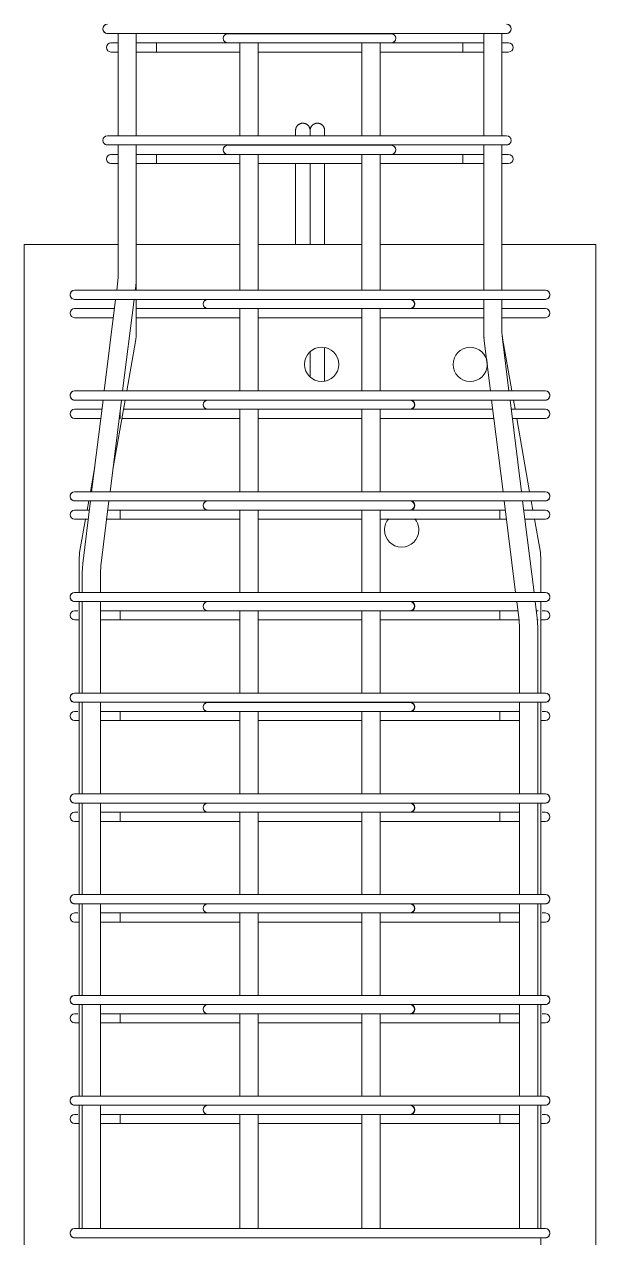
# Model space of a CAD drawing. Header units: millimetres. Extents: x -5408 to 3643, y -1561 to 6809.
# Drawn here: x -902 to -402, y 2170 to 3233 of the extents above; entities that cross this region are included whole.
import ezdxf

# ---------------------------------------------------------------- set-up
doc = ezdxf.new("R2010")
doc.units = ezdxf.units.MM
for name, color, linetype, lineweight in [('A-GENM', 13, 'Continuous', 18), ('S-COLS', 52, 'Continuous', 18), ('S-RBAR', 171, 'Continuous', 18)]:
    doc.layers.add(name, color=color, linetype=linetype, lineweight=lineweight)

# ---------------------------------------------------------------- blocks, each defined once
blk = doc.blocks.new('12_7Ø_ Lifting Insert_COLUMN - 12_9Ø Lifting insert-1653057-Elevation Right 1')
at = {"layer": 'A-GENM'}
for p, q in [((6361.3, 3139.3), (6361.3, 3139.4)), ((6361.3, 3138.9), (6361.3, 3139)), ((6361.3, 3138.4), (6361.3, 3138.6)), ((6361.3, 3137.9), (6361.3, 3138)), ((6361.3, 3137.3), (6361.3, 3137.5)), ((6361.3, 3136.6), (6361.3, 3136.8)), ((6361.3, 3135.8), (6361.3, 3136)), ((6361.3, 3110), (6361.3, 3110.9)), ((6361.3, 3108.2), (6361.3, 3109.5)), ((6361.3, 3106.3), (6361.3, 3107.6)), ((6361.3, 3104.4), (6361.3, 3105.7)), ((6361.3, 3102.5), (6361.3, 3103.8)), ((6361.3, 3100.5), (6361.3, 3101.9)), ((6361.3, 3098.5), (6361.3, 3099.9)), ((6361.3, 3096.6), (6361.3, 3098)), ((6361.3, 3094.6), (6361.3, 3096)), ((6348.6, 3090), (6348.6, 3040)), ((6361.3, 3040), (6361.3, 3090)), ((6361.3, 2924.7), (6361.3, 2945.3))]:
    blk.add_line(p, q, dxfattribs=at)
at = {"layer": 'A-GENM', "flags": 128}
for points in [[(6348.6, 3140), (6348.6, 3140.3), (6348.6, 3140.5), (6348.6, 3140.8), (6348.7, 3141), (6348.7, 3141.3), (6348.8, 3141.5), (6348.8, 3141.8), (6348.9, 3142), (6349, 3142.2), (6349.1, 3142.5), (6349.2, 3142.7), (6349.3, 3142.9), (6349.4, 3143.2), (6349.6, 3143.4), (6349.7, 3143.6), (6349.9, 3143.8), (6350, 3144), (6350.2, 3144.2), (6350.3, 3144.4), (6350.5, 3144.6), (6350.7, 3144.7), (6350.9, 3144.9), (6351.1, 3145.1), (6351.3, 3145.2), (6351.5, 3145.3), (6351.7, 3145.5), (6352, 3145.6), (6352.2, 3145.7), (6352.4, 3145.8), (6352.6, 3145.9), (6352.9, 3146), (6353.1, 3146.1), (6353.4, 3146.2), (6353.6, 3146.2), (6353.9, 3146.3), (6354.1, 3146.3), (6354.4, 3146.3), (6354.6, 3146.3), (6354.9, 3146.3), (6355.1, 3146.3), (6355.4, 3146.3), (6355.6, 3146.3), (6355.9, 3146.3), (6356.1, 3146.2), (6356.4, 3146.2), (6356.6, 3146.1), (6356.9, 3146), (6357.1, 3146), (6357.4, 3145.9), (6357.6, 3145.8), (6357.8, 3145.7), (6358, 3145.5), (6358.3, 3145.4), (6358.5, 3145.3), (6358.7, 3145.1), (6358.9, 3145), (6359.1, 3144.8), (6359.3, 3144.6), (6359.5, 3144.5), (6359.6, 3144.3), (6359.8, 3144.1), (6360, 3143.9), (6360.1, 3143.7), (6360.3, 3143.5), (6360.4, 3143.3), (6360.5, 3143.1), (6360.6, 3142.8), (6360.7, 3142.6), (6360.8, 3142.4), (6360.9, 3142.1), (6361, 3141.9), (6361.1, 3141.6), (6361.1, 3141.4), (6361.2, 3141.1), (6361.2, 3140.9), (6361.3, 3140.6), (6361.3, 3140.4), (6361.3, 3140.1), (6361.3, 3140)], [(6348.6, 3135.2), (6348.6, 3135.8), (6348.6, 3136.6), (6348.6, 3137.3), (6348.6, 3137.9), (6348.6, 3138.4), (6348.6, 3138.9), (6348.6, 3139.3), (6348.6, 3139.6), (6348.6, 3139.8), (6348.6, 3139.9), (6348.6, 3140), (6348.6, 3140)], [(6348.6, 3140), (6348.6, 3140), (6348.6, 3139.8), (6348.6, 3139.6), (6348.6, 3139.4), (6348.6, 3139), (6348.6, 3138.6), (6348.6, 3138.1), (6348.6, 3137.5), (6348.6, 3136.8), (6348.6, 3136.1), (6348.6, 3135.2)], [(6361.3, 3139.6), (6361.3, 3139.8), (6361.3, 3139.9)], [(6348.6, 3090), (6348.6, 3092), (6348.6, 3094), (6348.6, 3096), (6348.6, 3098), (6348.6, 3099.9), (6348.6, 3101.9), (6348.6, 3103.8), (6348.6, 3105.7), (6348.6, 3107.6), (6348.6, 3109.5), (6348.6, 3110.9)], [(6348.6, 3110.9), (6348.6, 3110), (6348.6, 3108.1), (6348.6, 3106.2), (6348.6, 3104.3), (6348.6, 3102.4), (6348.6, 3100.5), (6348.6, 3098.5), (6348.6, 3096.5), (6348.6, 3094.5), (6348.6, 3092.5), (6348.6, 3090.5), (6348.6, 3090)], [(6361.3, 3090), (6361.3, 3092), (6361.3, 3094)]]:
    blk.add_lwpolyline(points, dxfattribs=at)
blk = doc.blocks.new('12_7Ø_ Lifting Insert_COLUMN - 12_9Ø Lifting insert-1653171-Elevation Right 1')
at = {"layer": 'A-GENM'}
for p, q in [((6361.3, 3140), (6361.3, 3140)), ((6361.3, 3139.6), (6361.3, 3139.4)), ((6361.3, 3139.3), (6361.3, 3139)), ((6361.3, 3138.9), (6361.3, 3138.6)), ((6361.3, 3138.4), (6361.3, 3138.1)), ((6361.3, 3137.9), (6361.3, 3137.5)), ((6361.3, 3137.3), (6361.3, 3136.8)), ((6361.3, 3136.6), (6361.3, 3136.1)), ((6361.3, 3135.8), (6361.3, 3135.2)), ((6361.3, 3110), (6361.3, 3109.5)), ((6361.3, 3108.1), (6361.3, 3107.7)), ((6361.3, 3106.2), (6361.3, 3105.8)), ((6361.3, 3104.3), (6361.3, 3103.9)), ((6361.3, 3102.4), (6361.3, 3101.9)), ((6361.3, 3100.5), (6361.3, 3100)), ((6361.3, 3098.5), (6361.3, 3098)), ((6361.3, 3090), (6361.3, 3040)), ((6374, 3040), (6374, 3090)), ((6361.3, 2945.3), (6361.3, 2924.7)), ((6374, 2920.7), (6374, 2949.3))]:
    blk.add_line(p, q, dxfattribs=at)
at = {"layer": 'A-GENM', "flags": 128}
for points in [[(6361.3, 3140), (6361.3, 3140.3), (6361.3, 3140.5), (6361.3, 3140.8), (6361.4, 3141), (6361.4, 3141.3), (6361.5, 3141.5), (6361.5, 3141.8), (6361.6, 3142), (6361.7, 3142.2), (6361.8, 3142.5), (6361.9, 3142.7), (6362, 3142.9), (6362.1, 3143.2), (6362.3, 3143.4), (6362.4, 3143.6), (6362.6, 3143.8), (6362.7, 3144), (6362.9, 3144.2), (6363, 3144.4), (6363.2, 3144.6), (6363.4, 3144.7), (6363.6, 3144.9), (6363.8, 3145.1), (6364, 3145.2), (6364.2, 3145.3), (6364.4, 3145.5), (6364.7, 3145.6), (6364.9, 3145.7), (6365.1, 3145.8), (6365.3, 3145.9), (6365.6, 3146), (6365.8, 3146.1), (6366.1, 3146.2), (6366.3, 3146.2), (6366.6, 3146.3), (6366.8, 3146.3), (6367.1, 3146.3), (6367.3, 3146.3), (6367.6, 3146.3), (6367.8, 3146.3), (6368.1, 3146.3), (6368.3, 3146.3), (6368.6, 3146.3), (6368.8, 3146.2), (6369.1, 3146.2), (6369.3, 3146.1), (6369.6, 3146), (6369.8, 3146), (6370.1, 3145.9), (6370.3, 3145.8), (6370.5, 3145.7), (6370.7, 3145.5), (6371, 3145.4), (6371.2, 3145.3), (6371.4, 3145.1), (6371.6, 3145), (6371.8, 3144.8), (6372, 3144.6), (6372.2, 3144.5), (6372.3, 3144.3), (6372.5, 3144.1), (6372.7, 3143.9), (6372.8, 3143.7), (6373, 3143.5), (6373.1, 3143.3), (6373.2, 3143.1), (6373.3, 3142.8), (6373.4, 3142.6), (6373.5, 3142.4), (6373.6, 3142.1), (6373.7, 3141.9), (6373.8, 3141.6), (6373.8, 3141.4), (6373.9, 3141.1), (6373.9, 3140.9), (6374, 3140.6), (6374, 3140.4), (6374, 3140.1), (6374, 3140)], [(6361.3, 3139.9), (6361.3, 3140), (6361.3, 3140)], [(6374, 3135.2), (6374, 3135.8), (6374, 3136.6), (6374, 3137.3), (6374, 3137.9), (6374, 3138.4), (6374, 3138.9), (6374, 3139.3), (6374, 3139.6), (6374, 3139.8), (6374, 3139.9), (6374, 3140), (6374, 3140)], [(6374, 3140), (6374, 3140), (6374, 3139.8), (6374, 3139.6), (6374, 3139.4), (6374, 3139), (6374, 3138.6), (6374, 3138.1), (6374, 3137.5), (6374, 3136.8), (6374, 3136.1), (6374, 3135.2)], [(6374, 3090), (6374, 3092), (6374, 3094), (6374, 3096), (6374, 3098), (6374, 3099.9), (6374, 3101.9), (6374, 3103.8), (6374, 3105.7), (6374, 3107.6), (6374, 3109.5), (6374, 3110.9)], [(6374, 3110.9), (6374, 3110), (6374, 3108.1), (6374, 3106.2), (6374, 3104.3), (6374, 3102.4), (6374, 3100.5), (6374, 3098.5), (6374, 3096.5), (6374, 3094.5), (6374, 3092.5), (6374, 3090.5), (6374, 3090)], [(6361.3, 3096.5), (6361.3, 3094.5), (6361.3, 3092.5), (6361.3, 3090.5), (6361.3, 3090)]]:
    blk.add_lwpolyline(points, dxfattribs=at)

msp = doc.modelspace()

# ---------------------------------------------------------------- linework, layer by layer
at = {"layer": 'S-COLS'}
for p, q in [((-901.93987, 3040), (-819.93987, 3040)), ((-901.93987, -340), (-901.93987, 3040)), ((-803.93987, 3040), (-713.33987, 3040)), ((-697.33987, 3040), (-606.53987, 3040)), ((-590.53987, 3040), (-499.93987, 3040)), ((-483.93987, 3040), (-401.93987, 3040)), ((-401.93987, -340), (-401.93987, 3040))]:
    msp.add_line(p, q, dxfattribs=at)
for centre, start, end in [((-641.73987, 2935), 0, 180), ((-511.73987, 2935), 4.04565516, 180), ((-641.73987, 2935), 180, 0), ((-511.73987, 2935), 180, 358.52378098), ((-571.73987, 2790), 139.43464727, 180), ((-571.73987, 2790), 0, 40.56535273), ((-571.73987, 2790), 180, 0)]:
    msp.add_arc(centre, 15, start, end, dxfattribs=at)
at = {"layer": 'S-RBAR'}
for p, q in [((-809.18987, 3224.98611), (-829.18987, 3224.98611)), ((-819.93987, 3135.23264), (-819.93987, 3224.98611)), ((-809.18987, 3224.98611), (-499.93987, 3224.98611)), ((-803.93987, 3135.23264), (-803.93987, 3224.98611)), ((-703.83388, 3224.68167), (-723.83388, 3224.68167)), ((-703.83388, 3224.68167), (-600.88009, 3224.68167)), ((-580.88009, 3224.68167), (-600.88009, 3224.68167)), ((-479.93987, 3224.98611), (-499.93987, 3224.98611)), ((-499.93987, 3135.23264), (-499.93987, 3224.98611)), ((-483.93987, 3135.23264), (-483.93987, 3224.98611)), ((-826.08773, 3216.68167), (-820.22987, 3216.68167)), ((-786.28874, 3216.68167), (-803.93987, 3216.68167)), ((-786.28874, 3216.68167), (-786.28874, 3208.68167)), ((-786.28874, 3216.68167), (-723.83388, 3216.68167)), ((-703.83388, 3216.68167), (-723.83388, 3216.68167)), ((-713.33987, 3135.23264), (-713.33987, 3216.68167)), ((-703.83388, 3216.68167), (-600.88009, 3216.68167)), ((-697.33987, 3135.23264), (-697.33987, 3216.68167)), ((-606.53987, 3135.23264), (-606.53987, 3216.68167)), ((-580.88009, 3216.68167), (-600.88009, 3216.68167)), ((-590.53987, 3135.23264), (-590.53987, 3216.68167)), ((-580.88009, 3216.68167), (-518.07169, 3216.68167)), ((-499.93987, 3216.68167), (-518.07169, 3216.68167)), ((-518.07169, 3216.68167), (-518.07169, 3208.68167)), ((-483.77364, 3216.68167), (-478.2727, 3216.68167)), ((-826.08773, 3208.68167), (-820.22987, 3208.68167)), ((-786.28874, 3208.68167), (-803.93987, 3208.68167)), ((-786.28874, 3208.68167), (-713.33987, 3208.68167)), ((-697.33987, 3208.68167), (-606.53987, 3208.68167)), ((-590.53987, 3208.68167), (-518.07169, 3208.68167)), ((-499.93987, 3208.68167), (-518.07169, 3208.68167)), ((-483.88841, 3208.68167), (-478.2727, 3208.68167)), ((-809.18987, 3135.23264), (-829.18987, 3135.23264)), ((-809.18987, 3127.23264), (-829.18987, 3127.23264)), ((-819.93987, 3011.45708), (-819.93987, 3127.23264)), ((-809.18987, 3135.23264), (-499.93987, 3135.23264)), ((-809.18987, 3127.23264), (-499.93987, 3127.23264)), ((-803.93987, 3011.45708), (-803.93987, 3127.23264)), ((-703.83388, 3126.94522), (-723.83388, 3126.94522)), ((-703.83388, 3126.94522), (-600.88009, 3126.94522)), ((-580.88009, 3126.94522), (-600.88009, 3126.94522)), ((-479.93987, 3135.23264), (-499.93987, 3135.23264)), ((-479.93987, 3127.23264), (-499.93987, 3127.23264)), ((-499.93987, 3000), (-499.93987, 3127.23264)), ((-483.93987, 3000), (-483.93987, 3127.23264)), ((-826.08773, 3118.94522), (-820.22987, 3118.94522)), ((-786.28874, 3118.94522), (-803.93987, 3118.94522)), ((-786.28874, 3118.94522), (-786.28874, 3110.94522)), ((-786.28874, 3118.94522), (-723.83388, 3118.94522)), ((-703.83388, 3118.94522), (-723.83388, 3118.94522)), ((-713.33987, 3000), (-713.33987, 3118.94522)), ((-703.83388, 3118.94522), (-600.88009, 3118.94522)), ((-697.33987, 3000), (-697.33987, 3118.94522)), ((-606.53987, 3000), (-606.53987, 3118.94522)), ((-580.88009, 3118.94522), (-600.88009, 3118.94522)), ((-590.53987, 3000), (-590.53987, 3118.94522)), ((-580.88009, 3118.94522), (-518.07169, 3118.94522)), ((-499.93987, 3118.94522), (-518.07169, 3118.94522)), ((-518.07169, 3118.94522), (-518.07169, 3110.94522)), ((-483.77364, 3118.94522), (-478.2727, 3118.94522)), ((-826.08773, 3110.94522), (-820.22987, 3110.94522)), ((-786.28874, 3110.94522), (-803.93987, 3110.94522)), ((-786.28874, 3110.94522), (-713.33987, 3110.94522)), ((-697.33987, 3110.94522), (-606.53987, 3110.94522)), ((-590.53987, 3110.94522), (-518.07169, 3110.94522)), ((-499.93987, 3110.94522), (-518.07169, 3110.94522)), ((-483.88841, 3110.94522), (-478.2727, 3110.94522)), ((-820.3081, 3005.50095), (-819.94131, 3011.08246)), ((-819.94131, 3011.08246), (-819.93987, 3011.45708)), ((-804.18545, 3007.48922), (-803.93987, 3011.45708)), ((-803.93987, 3000), (-803.93987, 3011.45708)), ((-837.93987, 3000), (-857.93987, 3000)), ((-837.93987, 3000), (-465.93987, 3000)), ((-820.99397, 3000), (-820.3081, 3005.50095)), ((-804.87008, 3000), (-804.43103, 3003.52136)), ((-804.43103, 3003.52136), (-804.18545, 3007.48922)), ((-445.93987, 3000), (-465.93987, 3000)), ((-837.93987, 2992), (-857.93987, 2992)), ((-837.93987, 2992), (-465.93987, 2992)), ((-831.99716, 2911.75), (-821.99143, 2992)), ((-815.87327, 2911.75), (-805.86754, 2992)), ((-803.93987, 2963.50462), (-803.93987, 2992)), ((-721.33388, 2991.93359), (-741.33388, 2991.93359)), ((-721.33388, 2991.93359), (-584.55124, 2991.93359)), ((-564.55124, 2991.93359), (-584.55124, 2991.93359)), ((-499.93987, 2963.49947), (-499.93987, 2992)), ((-483.93987, 2963.49947), (-483.93987, 2992)), ((-445.93987, 2992), (-465.93987, 2992)), ((-857.93987, 2983.93359), (-852.082, 2983.93359)), ((-822.99716, 2983.93359), (-852.082, 2983.93359)), ((-803.93987, 2983.93359), (-741.33388, 2983.93359)), ((-721.33388, 2983.93359), (-741.33388, 2983.93359)), ((-721.33388, 2983.93359), (-584.55124, 2983.93359)), ((-713.33987, 2911.75), (-713.33987, 2983.93359)), ((-697.33987, 2911.75), (-697.33987, 2983.93359)), ((-606.53987, 2911.75), (-606.53987, 2983.93359)), ((-590.53987, 2911.75), (-590.53987, 2983.93359)), ((-564.55124, 2983.93359), (-584.55124, 2983.93359)), ((-564.55124, 2983.93359), (-499.93987, 2983.93359)), ((-451.79773, 2983.93359), (-483.93987, 2983.93359)), ((-451.79773, 2983.93359), (-445.93987, 2983.93359)), ((-857.93987, 2975.93359), (-852.082, 2975.93359)), ((-823.99462, 2975.93359), (-852.082, 2975.93359)), ((-803.93987, 2975.93359), (-713.33987, 2975.93359)), ((-697.33987, 2975.93359), (-606.53987, 2975.93359)), ((-590.53987, 2975.93359), (-499.93987, 2975.93359)), ((-451.79773, 2975.93359), (-483.93987, 2975.93359)), ((-451.79773, 2975.93359), (-445.93987, 2975.93359)), ((-499.69428, 2959.53161), (-499.93987, 2963.49947)), ((-499.4487, 2955.56375), (-499.69428, 2959.53161)), ((-493.98591, 2911.75), (-499.4487, 2955.56375)), ((-483.93842, 2963.12485), (-483.93987, 2963.49947)), ((-483.57163, 2957.54333), (-483.93842, 2963.12485)), ((-477.86203, 2911.75), (-483.57163, 2957.54333)), ((-475.30778, 2911.75), (-483.45371, 2957.94787)), ((-812.32512, 2911.75), (-804.66909, 2955.1695)), ((-837.93987, 2911.75), (-857.93987, 2911.75)), ((-837.93987, 2903.75), (-857.93987, 2903.75)), ((-843.00034, 2823.5), (-832.99461, 2903.75)), ((-837.93987, 2911.75), (-465.93987, 2911.75)), ((-837.93987, 2903.75), (-465.93987, 2903.75)), ((-826.87646, 2823.5), (-816.87073, 2903.75)), ((-824.43926, 2843.04733), (-813.73574, 2903.75)), ((-721.33388, 2903.68359), (-741.33388, 2903.68359)), ((-721.33388, 2903.68359), (-584.55124, 2903.68359)), ((-564.55124, 2903.68359), (-584.55124, 2903.68359)), ((-482.98272, 2823.5), (-492.98846, 2903.75)), ((-466.85884, 2823.5), (-476.86457, 2903.75)), ((-472.47484, 2895.68359), (-473.89717, 2903.75)), ((-445.93987, 2911.75), (-465.93987, 2911.75)), ((-445.93987, 2903.75), (-465.93987, 2903.75)), ((-857.93987, 2895.68359), (-852.082, 2895.68359)), ((-834.00035, 2895.68359), (-852.082, 2895.68359)), ((-818.14088, 2893.5629), (-818.14088, 2887.68359)), ((-815.15806, 2895.68359), (-741.33388, 2895.68359)), ((-721.33388, 2895.68359), (-741.33388, 2895.68359)), ((-721.33388, 2895.68359), (-584.55124, 2895.68359)), ((-713.33987, 2823.5), (-713.33987, 2895.68359)), ((-697.33987, 2823.5), (-697.33987, 2895.68359)), ((-606.53987, 2823.5), (-606.53987, 2895.68359)), ((-590.53987, 2823.5), (-590.53987, 2895.68359)), ((-564.55124, 2895.68359), (-584.55124, 2895.68359)), ((-564.55124, 2895.68359), (-491.98272, 2895.68359)), ((-451.79773, 2895.68359), (-475.85883, 2895.68359)), ((-451.79773, 2895.68359), (-445.93987, 2895.68359)), ((-857.93987, 2887.68359), (-852.082, 2887.68359)), ((-834.9978, 2887.68359), (-852.082, 2887.68359)), ((-818.14088, 2887.68359), (-818.87392, 2887.68359)), ((-816.56868, 2887.68359), (-713.33987, 2887.68359)), ((-697.33987, 2887.68359), (-606.53987, 2887.68359)), ((-590.53987, 2887.68359), (-490.98526, 2887.68359)), ((-451.79773, 2887.68359), (-474.86138, 2887.68359)), ((-459.74693, 2823.5), (-471.06422, 2887.68359)), ((-451.79773, 2887.68359), (-445.93987, 2887.68359)), ((-844.1328, 2823.5), (-840.26634, 2845.42783)), ((-837.93987, 2823.5), (-857.93987, 2823.5)), ((-837.93987, 2823.5), (-465.93987, 2823.5)), ((-445.93987, 2823.5), (-465.93987, 2823.5)), ((-837.93987, 2815.5), (-857.93987, 2815.5)), ((-857.93987, 2807.43359), (-852.082, 2807.43359)), ((-845.00353, 2807.43359), (-852.082, 2807.43359)), ((-850.84148, 2760.61093), (-843.9978, 2815.5)), ((-846.96575, 2807.43359), (-845.54342, 2815.5)), ((-837.93987, 2815.5), (-465.93987, 2815.5)), ((-834.96441, 2758.63135), (-827.87391, 2815.5)), ((-818.14088, 2807.43359), (-828.87965, 2807.43359)), ((-818.14088, 2807.43359), (-818.14088, 2799.43359)), ((-818.14088, 2807.43359), (-741.33388, 2807.43359)), ((-721.33388, 2815.43359), (-741.33388, 2815.43359)), ((-721.33388, 2807.43359), (-741.33388, 2807.43359)), ((-721.33388, 2815.43359), (-584.55124, 2815.43359)), ((-721.33388, 2807.43359), (-584.55124, 2807.43359)), ((-713.33987, 2804.95173), (-713.33987, 2807.43359)), ((-697.33987, 2804.95173), (-697.33987, 2807.43359)), ((-606.53987, 2804.95173), (-606.53987, 2807.43359)), ((-590.53987, 2804.95173), (-590.53987, 2807.43359)), ((-564.55124, 2815.43359), (-584.55124, 2815.43359)), ((-564.55124, 2807.43359), (-584.55124, 2807.43359)), ((-564.55124, 2807.43359), (-485.73886, 2807.43359)), ((-480.97953, 2807.43359), (-485.73886, 2807.43359)), ((-485.73886, 2807.43359), (-485.73886, 2799.43359)), ((-471.97954, 2735.25), (-481.98527, 2815.5)), ((-445.93987, 2815.5), (-465.93987, 2815.5)), ((-455.85565, 2735.25), (-465.86138, 2815.5)), ((-451.79773, 2807.43359), (-464.85565, 2807.43359)), ((-456.91398, 2807.43359), (-458.33631, 2815.5)), ((-451.79773, 2807.43359), (-445.93987, 2807.43359)), ((-857.93987, 2799.43359), (-852.082, 2799.43359)), ((-853.21064, 2772.01705), (-848.37636, 2799.43359)), ((-846.00099, 2799.43359), (-852.082, 2799.43359)), ((-818.14088, 2799.43359), (-829.87711, 2799.43359)), ((-818.14088, 2799.43359), (-713.33987, 2799.43359)), ((-713.33987, 2804.95173), (-713.33987, 2798.00581)), ((-713.33987, 2735.25), (-713.33987, 2798.00581)), ((-697.33987, 2804.95173), (-697.33987, 2798.00581)), ((-697.33987, 2799.43359), (-606.53987, 2799.43359)), ((-697.33987, 2735.25), (-697.33987, 2798.00581)), ((-606.53987, 2804.95173), (-606.53987, 2798.00581)), ((-606.53987, 2735.25), (-606.53987, 2798.00581)), ((-590.53987, 2804.95173), (-590.53987, 2798.00581)), ((-590.53987, 2799.43359), (-485.73886, 2799.43359)), ((-590.53987, 2735.25), (-590.53987, 2798.00581)), ((-479.98208, 2799.43359), (-485.73886, 2799.43359)), ((-451.79773, 2799.43359), (-463.85819, 2799.43359)), ((-450.66909, 2772.01705), (-455.50337, 2799.43359)), ((-451.79773, 2799.43359), (-445.93987, 2799.43359)), ((-853.93987, 2735.25), (-853.93987, 2763.68194)), ((-851.33265, 2752.67521), (-851.08706, 2756.64307)), ((-851.08706, 2756.64307), (-850.84148, 2760.61093)), ((-835.33265, 2752.67521), (-835.00883, 2758.26338)), ((-835.00883, 2758.26338), (-834.96441, 2758.63135)), ((-449.93987, 2735.25), (-449.93987, 2763.68194)), ((-851.33265, 2735.25), (-851.33265, 2752.67521)), ((-835.33265, 2735.25), (-835.33265, 2752.67521)), ((-837.93987, 2735.25), (-857.93987, 2735.25)), ((-837.93987, 2735.25), (-465.93987, 2735.25)), ((-445.93987, 2735.25), (-465.93987, 2735.25)), ((-837.93987, 2727.25), (-857.93987, 2727.25)), ((-853.93987, 2647), (-853.93987, 2727.25)), ((-851.33265, 2647), (-851.33265, 2727.25)), ((-837.93987, 2727.25), (-465.93987, 2727.25)), ((-835.33265, 2647), (-835.33265, 2727.25)), ((-721.33388, 2727.18359), (-741.33388, 2727.18359)), ((-721.33388, 2727.18359), (-584.55124, 2727.18359)), ((-564.55124, 2727.18359), (-584.55124, 2727.18359)), ((-468.91532, 2710.67374), (-470.98208, 2727.25)), ((-445.93987, 2727.25), (-465.93987, 2727.25)), ((-453.03825, 2712.65332), (-454.8582, 2727.25)), ((-449.93987, 2647), (-449.93987, 2727.25)), ((-857.93987, 2719.18359), (-855.13193, 2719.18359)), ((-857.93987, 2711.18359), (-854.25089, 2711.18359)), ((-818.14088, 2719.18359), (-835.33265, 2719.18359)), ((-818.14088, 2711.18359), (-835.33265, 2711.18359)), ((-818.14088, 2719.18359), (-818.14088, 2711.18359)), ((-818.14088, 2719.18359), (-741.33388, 2719.18359)), ((-818.14088, 2711.18359), (-713.33987, 2711.18359)), ((-721.33388, 2719.18359), (-741.33388, 2719.18359)), ((-721.33388, 2719.18359), (-584.55124, 2719.18359)), ((-713.33987, 2647), (-713.33987, 2719.18359)), ((-697.33987, 2647), (-697.33987, 2719.18359)), ((-697.33987, 2711.18359), (-606.53987, 2711.18359)), ((-606.53987, 2647), (-606.53987, 2719.18359)), ((-590.53987, 2647), (-590.53987, 2719.18359)), ((-590.53987, 2711.18359), (-485.73886, 2711.18359)), ((-564.55124, 2719.18359), (-584.55124, 2719.18359)), ((-564.55124, 2719.18359), (-485.73886, 2719.18359)), ((-469.97635, 2719.18359), (-485.73886, 2719.18359)), ((-485.73886, 2719.18359), (-485.73886, 2711.18359)), ((-468.97889, 2711.18359), (-485.73886, 2711.18359)), ((-452.36144, 2719.18359), (-453.85246, 2719.18359)), ((-452.79267, 2708.68546), (-453.03825, 2712.65332)), ((-452.36144, 2711.18359), (-452.94729, 2711.18359)), ((-449.62884, 2711.18359), (-445.93987, 2711.18359)), ((-448.7478, 2719.18359), (-445.93987, 2719.18359)), ((-468.8709, 2710.30577), (-468.91532, 2710.67374)), ((-468.54708, 2704.7176), (-468.8709, 2710.30577)), ((-468.54708, 2647), (-468.54708, 2704.7176)), ((-452.54708, 2704.7176), (-452.79267, 2708.68546)), ((-452.54708, 2647), (-452.54708, 2704.7176)), ((-837.93987, 2647), (-857.93987, 2647)), ((-837.93987, 2639), (-857.93987, 2639)), ((-853.93987, 2558.75), (-853.93987, 2639)), ((-851.33265, 2558.75), (-851.33265, 2639)), ((-837.93987, 2647), (-465.93987, 2647)), ((-837.93987, 2639), (-465.93987, 2639)), ((-835.33265, 2558.75), (-835.33265, 2639)), ((-721.33388, 2638.93359), (-741.33388, 2638.93359)), ((-721.33388, 2638.93359), (-584.55124, 2638.93359)), ((-564.55124, 2638.93359), (-584.55124, 2638.93359)), ((-468.54708, 2558.75), (-468.54708, 2639)), ((-445.93987, 2647), (-465.93987, 2647)), ((-445.93987, 2639), (-465.93987, 2639)), ((-452.54708, 2558.75), (-452.54708, 2639)), ((-449.93987, 2558.75), (-449.93987, 2639)), ((-857.93987, 2630.93359), (-855.13193, 2630.93359)), ((-818.14088, 2630.93359), (-835.33265, 2630.93359)), ((-818.14088, 2630.93359), (-818.14088, 2622.93359)), ((-818.14088, 2630.93359), (-741.33388, 2630.93359)), ((-721.33388, 2630.93359), (-741.33388, 2630.93359)), ((-721.33388, 2630.93359), (-584.55124, 2630.93359)), ((-713.33987, 2558.75), (-713.33987, 2630.93359)), ((-697.33987, 2558.75), (-697.33987, 2630.93359)), ((-606.53987, 2558.75), (-606.53987, 2630.93359)), ((-590.53987, 2558.75), (-590.53987, 2630.93359)), ((-564.55124, 2630.93359), (-584.55124, 2630.93359)), ((-564.55124, 2630.93359), (-485.73886, 2630.93359)), ((-468.54708, 2630.93359), (-485.73886, 2630.93359)), ((-485.73886, 2630.93359), (-485.73886, 2622.93359)), ((-448.7478, 2630.93359), (-445.93987, 2630.93359)), ((-857.93987, 2622.93359), (-854.25089, 2622.93359)), ((-818.14088, 2622.93359), (-835.33265, 2622.93359)), ((-818.14088, 2622.93359), (-713.33987, 2622.93359)), ((-697.33987, 2622.93359), (-606.53987, 2622.93359)), ((-590.53987, 2622.93359), (-485.73886, 2622.93359)), ((-468.54708, 2622.93359), (-485.73886, 2622.93359)), ((-449.62884, 2622.93359), (-445.93987, 2622.93359)), ((-837.93987, 2558.75), (-857.93987, 2558.75)), ((-837.93987, 2558.75), (-465.93987, 2558.75)), ((-445.93987, 2558.75), (-465.93987, 2558.75)), ((-837.93987, 2550.75), (-857.93987, 2550.75)), ((-857.93987, 2542.68359), (-855.13193, 2542.68359)), ((-853.93987, 2470.5), (-853.93987, 2550.75)), ((-851.33265, 2470.5), (-851.33265, 2550.75)), ((-837.93987, 2550.75), (-465.93987, 2550.75)), ((-835.33265, 2470.5), (-835.33265, 2550.75)), ((-818.14088, 2542.68359), (-835.33265, 2542.68359)), ((-818.14088, 2542.68359), (-818.14088, 2534.68359)), ((-818.14088, 2542.68359), (-741.33388, 2542.68359)), ((-721.33388, 2550.68359), (-741.33388, 2550.68359)), ((-721.33388, 2542.68359), (-741.33388, 2542.68359)), ((-721.33388, 2550.68359), (-584.55124, 2550.68359)), ((-721.33388, 2542.68359), (-584.55124, 2542.68359)), ((-713.33987, 2470.5), (-713.33987, 2542.68359)), ((-697.33987, 2470.5), (-697.33987, 2542.68359)), ((-606.53987, 2470.5), (-606.53987, 2542.68359)), ((-590.53987, 2470.5), (-590.53987, 2542.68359)), ((-564.55124, 2550.68359), (-584.55124, 2550.68359)), ((-564.55124, 2542.68359), (-584.55124, 2542.68359)), ((-564.55124, 2542.68359), (-485.73886, 2542.68359)), ((-468.54708, 2542.68359), (-485.73886, 2542.68359)), ((-485.73886, 2542.68359), (-485.73886, 2534.68359)), ((-468.54708, 2470.5), (-468.54708, 2550.75)), ((-445.93987, 2550.75), (-465.93987, 2550.75)), ((-452.54708, 2470.5), (-452.54708, 2550.75)), ((-449.93987, 2470.5), (-449.93987, 2550.75)), ((-448.7478, 2542.68359), (-445.93987, 2542.68359)), ((-857.93987, 2534.68359), (-854.25089, 2534.68359)), ((-818.14088, 2534.68359), (-835.33265, 2534.68359)), ((-818.14088, 2534.68359), (-713.33987, 2534.68359)), ((-697.33987, 2534.68359), (-606.53987, 2534.68359)), ((-590.53987, 2534.68359), (-485.73886, 2534.68359)), ((-468.54708, 2534.68359), (-485.73886, 2534.68359)), ((-449.62884, 2534.68359), (-445.93987, 2534.68359)), ((-837.93987, 2470.5), (-857.93987, 2470.5)), ((-837.93987, 2470.5), (-465.93987, 2470.5)), ((-445.93987, 2470.5), (-465.93987, 2470.5)), ((-837.93987, 2462.5), (-857.93987, 2462.5)), ((-853.93987, 2382.25), (-853.93987, 2462.5)), ((-851.33265, 2382.25), (-851.33265, 2462.5)), ((-837.93987, 2462.5), (-465.93987, 2462.5)), ((-835.33265, 2382.25), (-835.33265, 2462.5)), ((-721.33388, 2462.43359), (-741.33388, 2462.43359)), ((-721.33388, 2462.43359), (-584.55124, 2462.43359)), ((-564.55124, 2462.43359), (-584.55124, 2462.43359)), ((-468.54708, 2382.25), (-468.54708, 2462.5)), ((-445.93987, 2462.5), (-465.93987, 2462.5)), ((-452.54708, 2382.25), (-452.54708, 2462.5)), ((-449.93987, 2382.25), (-449.93987, 2462.5)), ((-857.93987, 2454.43359), (-855.13193, 2454.43359)), ((-857.93987, 2446.43359), (-854.25089, 2446.43359)), ((-818.14088, 2454.43359), (-835.33265, 2454.43359)), ((-818.14088, 2446.43359), (-835.33265, 2446.43359)), ((-818.14088, 2454.43359), (-818.14088, 2446.43359)), ((-818.14088, 2454.43359), (-741.33388, 2454.43359)), ((-818.14088, 2446.43359), (-713.33987, 2446.43359)), ((-721.33388, 2454.43359), (-741.33388, 2454.43359)), ((-721.33388, 2454.43359), (-584.55124, 2454.43359)), ((-713.33987, 2382.25), (-713.33987, 2454.43359)), ((-697.33987, 2382.25), (-697.33987, 2454.43359)), ((-697.33987, 2446.43359), (-606.53987, 2446.43359)), ((-606.53987, 2382.25), (-606.53987, 2454.43359)), ((-590.53987, 2382.25), (-590.53987, 2454.43359)), ((-590.53987, 2446.43359), (-485.73886, 2446.43359)), ((-564.55124, 2454.43359), (-584.55124, 2454.43359)), ((-564.55124, 2454.43359), (-485.73886, 2454.43359)), ((-468.54708, 2454.43359), (-485.73886, 2454.43359)), ((-485.73886, 2454.43359), (-485.73886, 2446.43359)), ((-468.54708, 2446.43359), (-485.73886, 2446.43359)), ((-449.62884, 2446.43359), (-445.93987, 2446.43359)), ((-448.7478, 2454.43359), (-445.93987, 2454.43359)), ((-837.93987, 2382.25), (-857.93987, 2382.25)), ((-837.93987, 2382.25), (-465.93987, 2382.25)), ((-445.93987, 2382.25), (-465.93987, 2382.25)), ((-837.93987, 2374.25), (-857.93987, 2374.25)), ((-853.93987, 2294), (-853.93987, 2374.25)), ((-851.33265, 2294), (-851.33265, 2374.25)), ((-837.93987, 2374.25), (-465.93987, 2374.25)), ((-835.33265, 2294), (-835.33265, 2374.25)), ((-721.33388, 2374.18359), (-741.33388, 2374.18359)), ((-721.33388, 2374.18359), (-584.55124, 2374.18359)), ((-564.55124, 2374.18359), (-584.55124, 2374.18359)), ((-468.54708, 2294), (-468.54708, 2374.25)), ((-445.93987, 2374.25), (-465.93987, 2374.25)), ((-452.54708, 2294), (-452.54708, 2374.25)), ((-449.93987, 2294), (-449.93987, 2374.25)), ((-857.93987, 2366.18359), (-855.13193, 2366.18359)), ((-818.14088, 2366.18359), (-835.33265, 2366.18359)), ((-818.14088, 2366.18359), (-818.14088, 2358.18359)), ((-818.14088, 2366.18359), (-741.33388, 2366.18359)), ((-721.33388, 2366.18359), (-741.33388, 2366.18359)), ((-721.33388, 2366.18359), (-584.55124, 2366.18359)), ((-713.33987, 2294), (-713.33987, 2366.18359)), ((-697.33987, 2294), (-697.33987, 2366.18359)), ((-606.53987, 2294), (-606.53987, 2366.18359)), ((-590.53987, 2294), (-590.53987, 2366.18359)), ((-564.55124, 2366.18359), (-584.55124, 2366.18359)), ((-564.55124, 2366.18359), (-485.73886, 2366.18359)), ((-468.54708, 2366.18359), (-485.73886, 2366.18359)), ((-485.73886, 2366.18359), (-485.73886, 2358.18359)), ((-448.7478, 2366.18359), (-445.93987, 2366.18359)), ((-857.93987, 2358.18359), (-854.25089, 2358.18359)), ((-818.14088, 2358.18359), (-835.33265, 2358.18359)), ((-818.14088, 2358.18359), (-713.33987, 2358.18359)), ((-697.33987, 2358.18359), (-606.53987, 2358.18359)), ((-590.53987, 2358.18359), (-485.73886, 2358.18359)), ((-468.54708, 2358.18359), (-485.73886, 2358.18359)), ((-449.62884, 2358.18359), (-445.93987, 2358.18359)), ((-837.93987, 2294), (-857.93987, 2294)), ((-837.93987, 2286), (-857.93987, 2286)), ((-853.93987, 2177.93359), (-853.93987, 2286)), ((-851.33265, 2177.93359), (-851.33265, 2286)), ((-837.93987, 2294), (-465.93987, 2294)), ((-837.93987, 2286), (-465.93987, 2286)), ((-835.33265, 2177.93359), (-835.33265, 2286)), ((-721.33388, 2285.93359), (-741.33388, 2285.93359)), ((-721.33388, 2285.93359), (-584.55124, 2285.93359)), ((-564.55124, 2285.93359), (-584.55124, 2285.93359)), ((-468.54708, 2177.93359), (-468.54708, 2286)), ((-445.93987, 2294), (-465.93987, 2294)), ((-445.93987, 2286), (-465.93987, 2286)), ((-452.54708, 2177.93359), (-452.54708, 2286)), ((-449.93987, 2177.93359), (-449.93987, 2286)), ((-857.93987, 2277.93359), (-855.13193, 2277.93359)), ((-818.14088, 2277.93359), (-835.33265, 2277.93359)), ((-818.14088, 2277.93359), (-818.14088, 2269.93359)), ((-818.14088, 2277.93359), (-741.33388, 2277.93359)), ((-721.33388, 2277.93359), (-741.33388, 2277.93359)), ((-721.33388, 2277.93359), (-584.55124, 2277.93359)), ((-713.33987, 2177.93359), (-713.33987, 2277.93359)), ((-697.33987, 2177.93359), (-697.33987, 2277.93359)), ((-606.53987, 2177.93359), (-606.53987, 2277.93359)), ((-590.53987, 2177.93359), (-590.53987, 2277.93359)), ((-564.55124, 2277.93359), (-584.55124, 2277.93359)), ((-564.55124, 2277.93359), (-485.73886, 2277.93359)), ((-468.54708, 2277.93359), (-485.73886, 2277.93359)), ((-485.73886, 2277.93359), (-485.73886, 2269.93359)), ((-448.7478, 2277.93359), (-445.93987, 2277.93359)), ((-857.93987, 2269.93359), (-854.25089, 2269.93359)), ((-818.14088, 2269.93359), (-835.33265, 2269.93359)), ((-818.14088, 2269.93359), (-713.33987, 2269.93359)), ((-697.33987, 2269.93359), (-606.53987, 2269.93359)), ((-590.53987, 2269.93359), (-485.73886, 2269.93359)), ((-468.54708, 2269.93359), (-485.73886, 2269.93359)), ((-449.62884, 2269.93359), (-445.93987, 2269.93359)), ((-837.93987, 2177.93359), (-857.93987, 2177.93359)), ((-837.93987, 2169.93359), (-857.93987, 2169.93359)), ((-837.93987, 2177.93359), (-465.93987, 2177.93359)), ((-837.93987, 2169.93359), (-465.93987, 2169.93359)), ((-445.93987, 2177.93359), (-465.93987, 2177.93359)), ((-445.93987, 2169.93359), (-465.93987, 2169.93359)), ((-449.93987, 1986.10121), (-449.93987, 2169.93359))]:
    msp.add_line(p, q, dxfattribs=at)
for centre, radius, start, end in [((-829.18987, 3228.98611), 4, 90, 270), ((-829.18987, 3228.98611), 4, 120, 165), ((-829.18987, 3228.98611), 4, 120, 165), ((-479.93987, 3228.98611), 4, 270, 90), ((-479.93987, 3228.98611), 4, 15, 60), ((-829.18987, 3228.98611), 4, 195, 240), ((-829.18987, 3228.98611), 4, 195, 240), ((-829.18987, 3228.98611), 4, 255, 270), ((-829.18987, 3228.98611), 4, 255, 270), ((-723.83388, 3220.68167), 4, 90, 270), ((-723.83388, 3220.68167), 4, 120, 165), ((-723.83388, 3220.68167), 4, 120, 165), ((-580.88009, 3220.68167), 4, 270, 90), ((-580.88009, 3220.68167), 4, 15, 60), ((-479.93987, 3228.98611), 4, 270, 285), ((-479.93987, 3228.98611), 4, 300, 345), ((-826.08773, 3212.68167), 4, 90, 270), ((-723.83388, 3220.68167), 4, 195, 240), ((-723.83388, 3220.68167), 4, 195, 240), ((-723.83388, 3220.68167), 4, 255, 270), ((-723.83388, 3220.68167), 4, 255, 270), ((-580.88009, 3220.68167), 4, 270, 285), ((-580.88009, 3220.68167), 4, 300, 345), ((-478.2727, 3212.68167), 4, 270, 90), ((-829.18987, 3131.23264), 4, 90, 270), ((-829.18987, 3131.23264), 4, 120, 165), ((-829.18987, 3131.23264), 4, 120, 165), ((-829.18987, 3131.23264), 4, 195, 240), ((-829.18987, 3131.23264), 4, 195, 240), ((-829.18987, 3131.23264), 4, 255, 270), ((-829.18987, 3131.23264), 4, 255, 270), ((-723.83388, 3122.94522), 4, 90, 270), ((-723.83388, 3122.94522), 4, 120, 165), ((-723.83388, 3122.94522), 4, 120, 165), ((-580.88009, 3122.94522), 4, 270, 90), ((-580.88009, 3122.94522), 4, 15, 60), ((-479.93987, 3131.23264), 4, 270, 90), ((-479.93987, 3131.23264), 4, 270, 285), ((-479.93987, 3131.23264), 4, 15, 60), ((-479.93987, 3131.23264), 4, 300, 345), ((-826.08773, 3114.94522), 4, 90, 270), ((-723.83388, 3122.94522), 4, 195, 240), ((-723.83388, 3122.94522), 4, 195, 240), ((-723.83388, 3122.94522), 4, 255, 270), ((-723.83388, 3122.94522), 4, 255, 270), ((-580.88009, 3122.94522), 4, 270, 285), ((-580.88009, 3122.94522), 4, 300, 345), ((-478.2727, 3114.94522), 4, 270, 90), ((-857.93987, 2996), 4, 90, 270), ((-857.93987, 2996), 4, 120, 165), ((-857.93987, 2996), 4, 120, 165), ((-445.93987, 2996), 4, 270, 90), ((-445.93987, 2996), 4, 15, 60), ((-857.93987, 2996), 4, 195, 240), ((-857.93987, 2996), 4, 195, 240), ((-857.93987, 2996), 4, 255, 270), ((-857.93987, 2996), 4, 255, 270), ((-741.33388, 2987.93359), 4, 90, 270), ((-741.33388, 2987.93359), 4, 120, 165), ((-564.55124, 2987.93359), 4, 270, 90), ((-564.15124, 2987.93359), 4, 270, 90), ((-564.55124, 2987.93359), 4, 15, 60), ((-445.93987, 2996), 4, 270, 285), ((-445.93987, 2996), 4, 300, 345), ((-857.93987, 2979.93359), 4, 90, 270), ((-741.33388, 2987.93359), 4, 195, 240), ((-741.33388, 2987.93359), 4, 255, 270), ((-564.55124, 2987.93359), 4, 275.65916856, 285), ((-564.55124, 2987.93359), 4, 300, 345), ((-445.93987, 2979.93359), 4, 270, 90), ((-851.93987, 2963.50462), 48, 350, 360), ((-451.93987, 2963.50462), 48, 180, 186.3113315), ((-451.93987, 2963.50462), 32, 186.04102631, 190), ((-857.93987, 2907.75), 4, 90, 270), ((-857.93987, 2907.75), 4, 120, 165), ((-857.93987, 2907.75), 4, 120, 165), ((-857.93987, 2907.75), 4, 195, 240), ((-857.93987, 2907.75), 4, 195, 240), ((-857.93987, 2907.75), 4, 255, 270), ((-857.93987, 2907.75), 4, 255, 270), ((-741.33388, 2899.68359), 4, 90, 270), ((-741.33388, 2899.68359), 4, 120, 165), ((-564.55124, 2899.68359), 4, 270, 90), ((-564.15124, 2899.68359), 4, 270, 90), ((-564.55124, 2899.68359), 4, 15, 60), ((-445.93987, 2907.75), 4, 270, 90), ((-445.93987, 2907.75), 4, 270, 285), ((-445.93987, 2907.75), 4, 15, 60), ((-445.93987, 2907.75), 4, 300, 345), ((-857.93987, 2891.68359), 4, 90, 270), ((-741.33388, 2899.68359), 4, 195, 240), ((-741.33388, 2899.68359), 4, 255, 270), ((-564.55124, 2899.68359), 4, 275.65916856, 285), ((-564.55124, 2899.68359), 4, 300, 345), ((-445.93987, 2891.68359), 4, 270, 90), ((-857.93987, 2819.5), 4, 90, 270), ((-857.93987, 2819.5), 4, 120.94200727, 165), ((-857.93987, 2819.5), 4, 120.94200727, 165), ((-857.93987, 2819.5), 4, 195, 240), ((-857.93987, 2819.5), 4, 195, 240), ((-445.93987, 2819.5), 4, 270, 90), ((-445.93987, 2819.5), 4, 300, 345), ((-445.93987, 2819.5), 4, 15, 59.05799273), ((-857.93987, 2803.43359), 4, 90, 270), ((-857.93987, 2819.5), 4, 255, 270), ((-857.93987, 2819.5), 4, 255, 270), ((-741.33388, 2811.43359), 4, 90, 270), ((-741.33388, 2811.43359), 4, 120, 165), ((-741.33388, 2811.43359), 4, 195, 240), ((-741.33388, 2811.43359), 4, 255, 270), ((-564.55124, 2811.43359), 4, 270, 90), ((-564.55124, 2811.43359), 4, 275.65916856, 285), ((-564.15124, 2811.43359), 4, 270, 90), ((-564.55124, 2811.43359), 4, 15, 60), ((-564.55124, 2811.43359), 4, 300, 345), ((-445.93987, 2819.5), 4, 270, 285), ((-445.93987, 2803.43359), 4, 270, 90), ((-805.93987, 2763.68194), 48, 170, 180), ((-497.93987, 2763.68194), 48, 0, 10), ((-857.93987, 2731.25), 4, 90, 270), ((-857.93987, 2731.25), 4, 120, 165), ((-857.93987, 2731.25), 4, 120, 165), ((-445.93987, 2731.25), 4, 270, 90), ((-445.93987, 2731.25), 4, 15, 60), ((-857.93987, 2731.25), 4, 195, 240), ((-857.93987, 2731.25), 4, 195, 240), ((-857.93987, 2731.25), 4, 255, 270), ((-857.93987, 2731.25), 4, 255, 270), ((-741.33388, 2723.18359), 4, 90, 270), ((-741.33388, 2723.18359), 4, 120, 165), ((-741.33388, 2723.18359), 4, 195, 235.0535643), ((-564.55124, 2723.18359), 4, 270, 90), ((-564.15124, 2723.18359), 4, 270, 90), ((-564.55124, 2723.18359), 4, 15, 60), ((-564.55124, 2723.18359), 4, 304.9464357, 345), ((-445.93987, 2731.25), 4, 270, 285), ((-445.93987, 2731.25), 4, 300, 345), ((-857.93987, 2715.18359), 4, 90, 270), ((-741.33388, 2723.18359), 4, 255, 270), ((-564.55124, 2723.18359), 4, 275.65916856, 285), ((-445.93987, 2715.18359), 4, 270, 90), ((-857.93987, 2643), 4, 90, 270), ((-857.93987, 2643), 4, 120, 165), ((-857.93987, 2643), 4, 120, 165), ((-857.93987, 2643), 4, 195, 240), ((-857.93987, 2643), 4, 195, 240), ((-857.93987, 2643), 4, 255, 270), ((-857.93987, 2643), 4, 255, 270), ((-741.33388, 2634.93359), 4, 90, 270), ((-741.33388, 2634.93359), 4, 120, 165), ((-564.55124, 2634.93359), 4, 270, 90), ((-564.15124, 2634.93359), 4, 270, 90), ((-564.55124, 2634.93359), 4, 15, 60), ((-445.93987, 2643), 4, 270, 90), ((-445.93987, 2643), 4, 270, 285), ((-445.93987, 2643), 4, 15, 60), ((-445.93987, 2643), 4, 300, 345), ((-857.93987, 2626.93359), 4, 90, 270), ((-741.33388, 2634.93359), 4, 195, 240), ((-741.33388, 2634.93359), 4, 255, 270), ((-564.55124, 2634.93359), 4, 275.65916856, 285), ((-564.55124, 2634.93359), 4, 300, 345), ((-445.93987, 2626.93359), 4, 270, 90), ((-857.93987, 2554.75), 4, 90, 270), ((-857.93987, 2554.75), 4, 120, 165), ((-857.93987, 2554.75), 4, 120, 165), ((-857.93987, 2554.75), 4, 195, 240), ((-857.93987, 2554.75), 4, 195, 240), ((-445.93987, 2554.75), 4, 270, 90), ((-445.93987, 2554.75), 4, 15, 60), ((-445.93987, 2554.75), 4, 300, 345), ((-857.93987, 2538.68359), 4, 90, 270), ((-857.93987, 2554.75), 4, 255, 270), ((-857.93987, 2554.75), 4, 255, 270), ((-741.33388, 2546.68359), 4, 90, 270), ((-741.33388, 2546.68359), 4, 120, 165), ((-741.33388, 2546.68359), 4, 195, 240), ((-741.33388, 2546.68359), 4, 255, 270), ((-564.55124, 2546.68359), 4, 270, 90), ((-564.55124, 2546.68359), 4, 275.65916856, 285), ((-564.15124, 2546.68359), 4, 270, 90), ((-564.55124, 2546.68359), 4, 15, 60), ((-564.55124, 2546.68359), 4, 300, 345), ((-445.93987, 2554.75), 4, 270, 285), ((-445.93987, 2538.68359), 4, 270, 90), ((-857.93987, 2466.5), 4, 90, 270), ((-857.93987, 2466.5), 4, 120, 165), ((-857.93987, 2466.5), 4, 120, 165), ((-445.93987, 2466.5), 4, 270, 90), ((-445.93987, 2466.5), 4, 15, 60), ((-857.93987, 2466.5), 4, 195, 240), ((-857.93987, 2466.5), 4, 195, 240), ((-857.93987, 2466.5), 4, 255, 270), ((-857.93987, 2466.5), 4, 255, 270), ((-741.33388, 2458.43359), 4, 90, 270), ((-741.33388, 2458.43359), 4, 120, 165), ((-741.33388, 2458.43359), 4, 195, 240), ((-564.55124, 2458.43359), 4, 270, 90), ((-564.15124, 2458.43359), 4, 270, 90), ((-564.55124, 2458.43359), 4, 15, 60), ((-564.55124, 2458.43359), 4, 300, 345), ((-445.93987, 2466.5), 4, 270, 285), ((-445.93987, 2466.5), 4, 300, 345), ((-857.93987, 2450.43359), 4, 90, 270), ((-741.33388, 2458.43359), 4, 255, 270), ((-564.55124, 2458.43359), 4, 275.65916856, 285), ((-445.93987, 2450.43359), 4, 270, 90), ((-857.93987, 2378.25), 4, 90, 270), ((-857.93987, 2378.25), 4, 120, 165), ((-857.93987, 2378.25), 4, 120, 165), ((-445.93987, 2378.25), 4, 270, 90), ((-445.93987, 2378.25), 4, 15, 60), ((-857.93987, 2378.25), 4, 195, 240), ((-857.93987, 2378.25), 4, 195, 240), ((-857.93987, 2378.25), 4, 255, 270), ((-857.93987, 2378.25), 4, 255, 270), ((-741.33388, 2370.18359), 4, 90, 270), ((-741.33388, 2370.18359), 4, 120, 165), ((-564.55124, 2370.18359), 4, 270, 90), ((-564.15124, 2370.18359), 4, 270, 90), ((-564.55124, 2370.18359), 4, 15, 60), ((-445.93987, 2378.25), 4, 270, 285), ((-445.93987, 2378.25), 4, 300, 345), ((-857.93987, 2362.18359), 4, 90, 270), ((-741.33388, 2370.18359), 4, 195, 240), ((-741.33388, 2370.18359), 4, 255, 270), ((-564.55124, 2370.18359), 4, 275.65916856, 285), ((-564.55124, 2370.18359), 4, 300, 345), ((-445.93987, 2362.18359), 4, 270, 90), ((-857.93987, 2290), 4, 90, 270), ((-857.93987, 2290), 4, 120, 165), ((-857.93987, 2290), 4, 120, 165), ((-857.93987, 2290), 4, 195, 240), ((-857.93987, 2290), 4, 195, 240), ((-857.93987, 2290), 4, 255, 270), ((-857.93987, 2290), 4, 255, 270), ((-741.33388, 2281.93359), 4, 90, 270), ((-564.55124, 2281.93359), 4, 270, 90), ((-564.15124, 2281.93359), 4, 270, 90), ((-445.93987, 2290), 4, 270, 90), ((-445.93987, 2290), 4, 270, 285), ((-445.93987, 2290), 4, 15, 60), ((-445.93987, 2290), 4, 300, 345), ((-857.93987, 2273.93359), 4, 90, 270), ((-741.33388, 2281.93359), 4, 120, 165), ((-741.33388, 2281.93359), 4, 195, 240), ((-741.33388, 2281.93359), 4, 255, 270), ((-564.55124, 2281.93359), 4, 275.65916856, 285), ((-564.55124, 2281.93359), 4, 15, 60), ((-564.55124, 2281.93359), 4, 300, 345), ((-445.93987, 2273.93359), 4, 270, 90), ((-857.93987, 2173.93359), 4, 90, 270), ((-857.93987, 2173.93359), 4, 120, 165), ((-857.93987, 2173.93359), 4, 120, 165), ((-857.93987, 2173.93359), 4, 195, 240), ((-857.93987, 2173.93359), 4, 195, 240), ((-857.93987, 2173.93359), 4, 255, 270), ((-857.93987, 2173.93359), 4, 255, 270), ((-445.93987, 2173.93359), 4, 270, 90), ((-445.93987, 2173.93359), 4, 270, 285), ((-445.93987, 2173.93359), 4, 15, 60), ((-445.93987, 2173.93359), 4, 300, 345)]:
    msp.add_arc(centre, radius, start, end, dxfattribs=at)

# ---------------------------------------------------------------- block references
at = {"layer": 'A-GENM'}
for name in ['12_7Ø_ Lifting Insert_COLUMN - 12_9Ø Lifting insert-1653057-Elevation Right 1', '12_7Ø_ Lifting Insert_COLUMN - 12_9Ø Lifting insert-1653171-Elevation Right 1']:
    msp.add_blockref(name, (-7013.13604, 0), dxfattribs=at)

doc.saveas('drawing.dxf')
